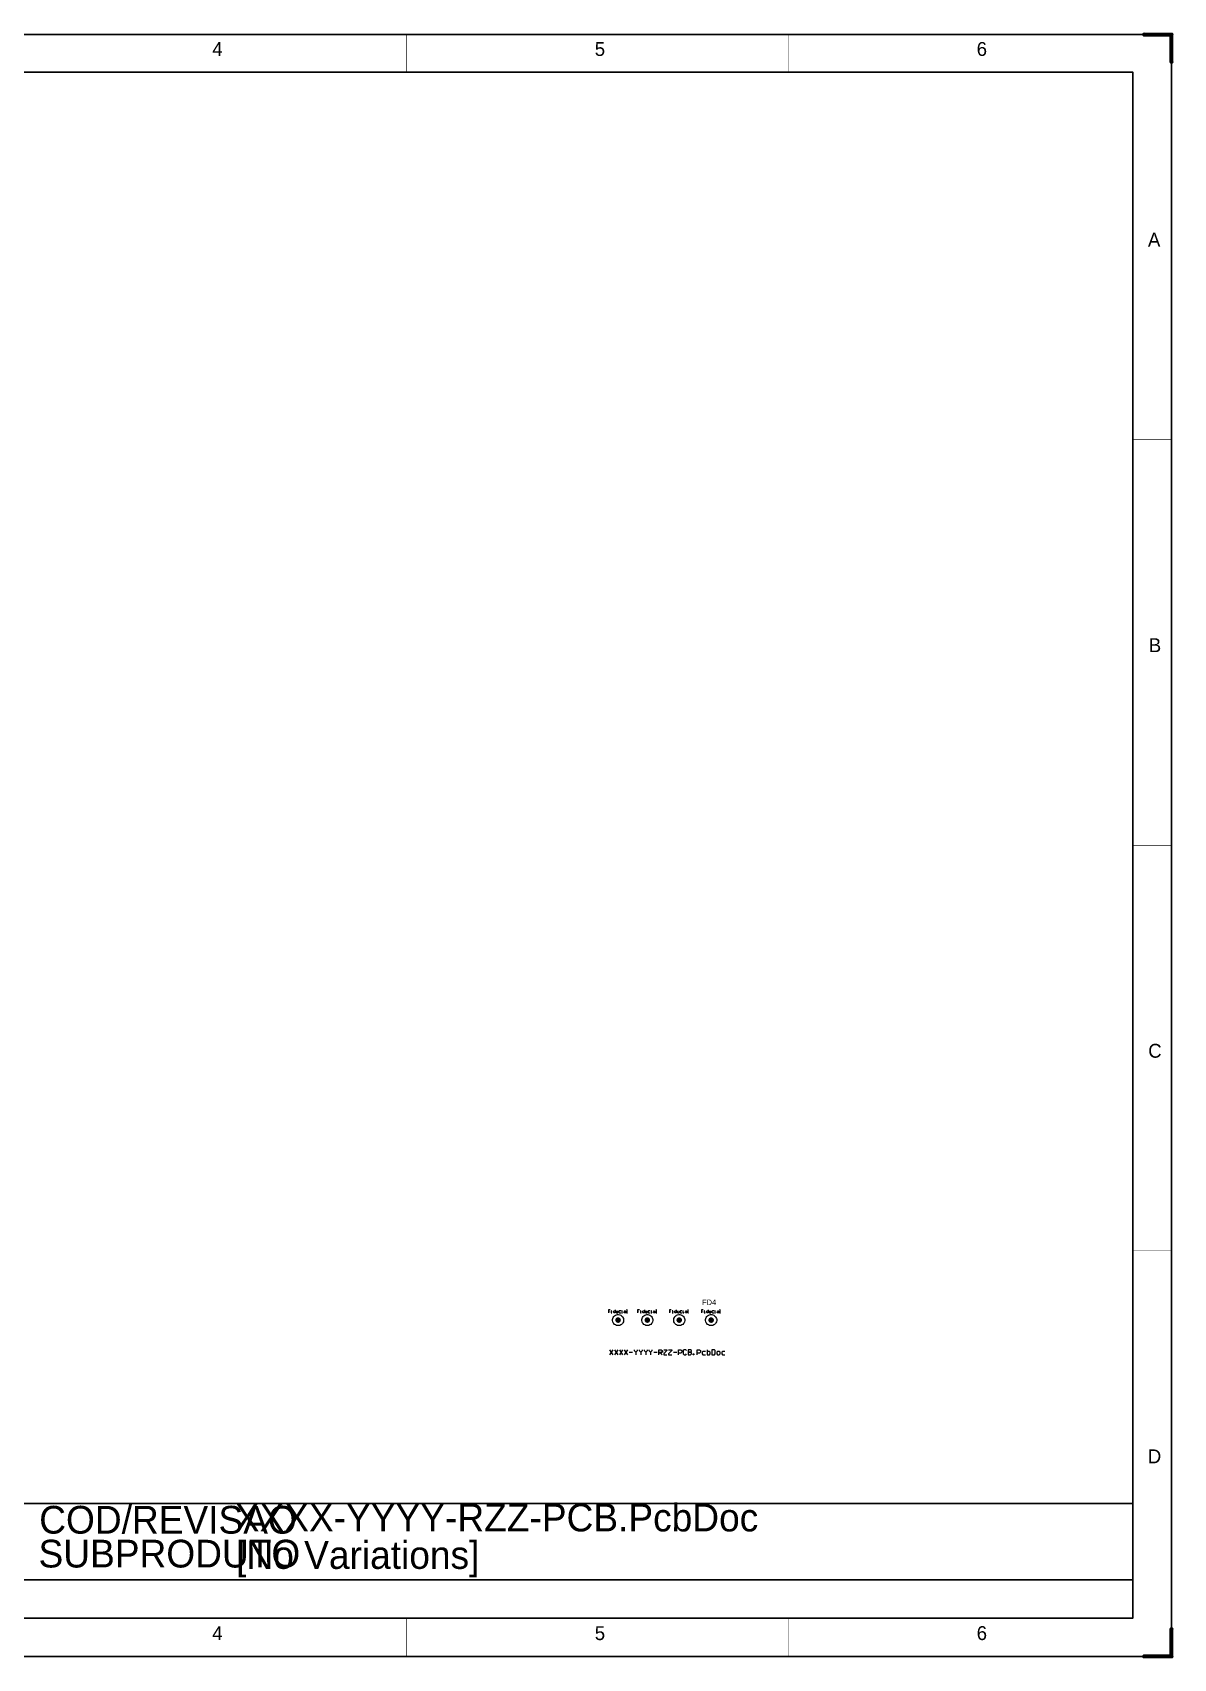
# Model space of a CAD drawing. Header units: millimetres. Extents: x 7 to 23.6, y 5 to 16.7.
# Drawn here: x 15.33 to 23.55, y 4.99 to 16.7 of the extents above; entities that cross this region are included whole.
import ezdxf

# ---------------------------------------------------------------- set-up
doc = ezdxf.new("R2010")
doc.units = ezdxf.units.MM
doc.header["$MEASUREMENT"] = 0
for name, color, linetype in [('Mechanical10', 56, 'Continuous'), ('Mechanical11', 56, 'Continuous'), ('Mechanical15', 56, 'Continuous'), ('TopLayer', 1, 'Continuous'), ('TopOverlay', 2, 'Continuous')]:
    doc.layers.add(name, color=color, linetype=linetype)

# ---------------------------------------------------------------- blocks, each defined once
blk = doc.blocks.new('MEC_RV_PCB_6')
at = {"layer": 'Mechanical15', "const_width": 0.00394}
for points in [[(-0.018, 0), (0.018, 0)], [(0, -0.018), (0, 0.018)]]:
    blk.add_lwpolyline(points, dxfattribs=at)
at = {"layer": 'Mechanical15', "const_width": 0.00197}
for points in [[(-0.019, 0, 1), (-0.017, 0, 1)], [(-0.001, 0.018, 1), (0.001, 0.018, 1)], [(0.017, 0, 1), (0.019, 0, 1)], [(-0.001, -0.018, 1), (0.001, -0.018, 1)]]:
    blk.add_lwpolyline(points, format="xyb", close=True, dxfattribs=at)
at = {"layer": 'TopOverlay'}
for p, q in [((-0.374, 0.016), (-0.35, -0.02)), ((-0.35, 0.016), (-0.374, -0.02)), ((-0.339, 0.016), (-0.315, -0.02)), ((-0.315, 0.016), (-0.339, -0.02)), ((-0.303, 0.016), (-0.28, -0.02)), ((-0.28, 0.016), (-0.303, -0.02)), ((-0.268, 0.016), (-0.244, -0.02)), ((-0.244, 0.016), (-0.268, -0.02)), ((-0.197, 0.016), (-0.197, 0.01)), ((-0.197, 0.01), (-0.185, -0.002)), ((-0.185, -0.002), (-0.173, 0.01)), ((-0.173, 0.01), (-0.173, 0.016)), ((-0.161, 0.016), (-0.161, 0.01)), ((-0.161, 0.01), (-0.15, -0.002)), ((-0.15, -0.002), (-0.138, 0.01)), ((-0.138, 0.01), (-0.138, 0.016)), ((-0.126, 0.016), (-0.126, 0.01)), ((-0.126, 0.01), (-0.114, -0.002)), ((-0.114, -0.002), (-0.102, 0.01)), ((-0.102, 0.01), (-0.102, 0.016)), ((-0.091, 0.016), (-0.091, 0.01)), ((-0.091, 0.01), (-0.079, -0.002)), ((-0.079, -0.002), (-0.067, 0.01)), ((-0.067, 0.01), (-0.067, 0.016)), ((-0.02, -0.02), (-0.02, 0.016)), ((-0.02, 0.016), (-0.002, 0.016)), ((-0.002, 0.016), (0.004, 0.01)), ((0.004, 0.01), (0.004, -0.002)), ((0.016, 0.016), (0.039, 0.016)), ((0.039, 0.01), (0.016, -0.014)), ((0.039, 0.016), (0.039, 0.01)), ((0.051, 0.016), (0.075, 0.016)), ((0.075, 0.01), (0.051, -0.014)), ((0.075, 0.016), (0.075, 0.01)), ((0.122, -0.02), (0.122, 0.016)), ((0.122, 0.016), (0.14, 0.016)), ((0.14, 0.016), (0.146, 0.01)), ((0.146, 0.01), (0.146, -0.002)), ((0.163, 0.016), (0.157, 0.01)), ((0.157, 0.01), (0.157, -0.014)), ((0.175, 0.016), (0.163, 0.016)), ((0.181, 0.01), (0.175, 0.016)), ((0.193, 0.016), (0.193, -0.02)), ((0.21, 0.016), (0.193, 0.016)), ((0.216, 0.01), (0.21, 0.016)), ((0.21, -0.002), (0.216, 0.004)), ((0.216, 0.004), (0.216, 0.01)), ((0.258, -0.02), (0.258, 0.016)), ((0.258, 0.016), (0.275, 0.016)), ((0.275, 0.016), (0.281, 0.01)), ((0.281, 0.01), (0.281, -0.002)), ((0.299, 0.004), (0.293, -0.002)), ((0.317, 0.004), (0.299, 0.004)), ((0.329, 0.016), (0.329, -0.02)), ((0.346, 0.004), (0.329, 0.004)), ((0.352, -0.002), (0.346, 0.004)), ((0.364, 0.016), (0.364, -0.02)), ((0.382, 0.016), (0.364, 0.016)), ((0.388, 0.01), (0.382, 0.016)), ((0.388, -0.014), (0.388, 0.01)), ((0.405, 0.004), (0.399, -0.002)), ((0.417, 0.004), (0.405, 0.004)), ((0.423, -0.002), (0.417, 0.004)), ((0.441, 0.004), (0.435, -0.002)), ((0.458, 0.004), (0.441, 0.004)), ((-0.232, -0.002), (-0.209, -0.002)), ((-0.185, -0.002), (-0.185, -0.02)), ((-0.15, -0.002), (-0.15, -0.02)), ((-0.114, -0.002), (-0.114, -0.02)), ((-0.079, -0.002), (-0.079, -0.02)), ((-0.055, -0.002), (-0.032, -0.002)), ((-0.002, -0.008), (-0.02, -0.008)), ((-0.008, -0.008), (0.004, -0.02)), ((0.004, -0.002), (-0.002, -0.008)), ((0.016, -0.014), (0.016, -0.02)), ((0.016, -0.02), (0.039, -0.02)), ((0.051, -0.014), (0.051, -0.02)), ((0.051, -0.02), (0.075, -0.02)), ((0.086, -0.002), (0.11, -0.002)), ((0.14, -0.008), (0.122, -0.008)), ((0.146, -0.002), (0.14, -0.008)), ((0.157, -0.014), (0.163, -0.02)), ((0.163, -0.02), (0.175, -0.02)), ((0.175, -0.02), (0.181, -0.014)), ((0.21, -0.002), (0.193, -0.002)), ((0.193, -0.002), (0.21, -0.002)), ((0.193, -0.02), (0.21, -0.02)), ((0.216, -0.008), (0.21, -0.002)), ((0.21, -0.02), (0.216, -0.014)), ((0.216, -0.014), (0.216, -0.008)), ((0.228, -0.02), (0.228, -0.014)), ((0.228, -0.014), (0.234, -0.014)), ((0.234, -0.02), (0.228, -0.02)), ((0.234, -0.014), (0.234, -0.02)), ((0.275, -0.008), (0.258, -0.008)), ((0.281, -0.002), (0.275, -0.008)), ((0.293, -0.002), (0.293, -0.014)), ((0.293, -0.014), (0.299, -0.02)), ((0.299, -0.02), (0.317, -0.02)), ((0.329, -0.02), (0.346, -0.02)), ((0.346, -0.02), (0.352, -0.014)), ((0.352, -0.008), (0.352, -0.002)), ((0.352, -0.014), (0.352, -0.008)), ((0.364, -0.02), (0.382, -0.02)), ((0.382, -0.02), (0.388, -0.014)), ((0.399, -0.002), (0.399, -0.014)), ((0.399, -0.014), (0.405, -0.02)), ((0.405, -0.02), (0.417, -0.02)), ((0.417, -0.02), (0.423, -0.014)), ((0.423, -0.014), (0.423, -0.002)), ((0.435, -0.002), (0.435, -0.014)), ((0.435, -0.014), (0.441, -0.02)), ((0.441, -0.02), (0.458, -0.02))]:
    blk.add_line(p, q, dxfattribs=at)
blk = doc.blocks.new('MEC_SMD_FD_R0_5K1_MR_7')
at = {"layer": 'Mechanical11'}
for p, q in [((-0.057, 0.073), (-0.07, 0.073)), ((-0.07, 0.073), (-0.07, 0.063)), ((-0.07, 0.063), (-0.063, 0.063)), ((-0.063, 0.063), (-0.07, 0.063)), ((-0.07, 0.063), (-0.07, 0.053)), ((-0.047, 0.066), (-0.05, 0.066)), ((-0.05, 0.053), (-0.044, 0.053)), ((-0.047, 0.053), (-0.047, 0.066)), ((-0.044, 0.053), (-0.047, 0.053)), ((-0.034, 0.063), (-0.031, 0.066)), ((-0.034, 0.056), (-0.034, 0.063)), ((-0.031, 0.053), (-0.034, 0.056)), ((-0.031, 0.066), (-0.021, 0.066)), ((-0.021, 0.053), (-0.031, 0.053)), ((-0.021, 0.073), (-0.021, 0.053)), ((-0.014, 0.066), (-0.014, 0.056)), ((-0.014, 0.056), (-0.011, 0.053)), ((-0.011, 0.053), (-0.001, 0.053)), ((-0.001, 0.053), (-0.001, 0.066)), ((0.009, 0.066), (0.006, 0.063)), ((0.006, 0.063), (0.006, 0.056)), ((0.006, 0.056), (0.009, 0.053)), ((0.019, 0.066), (0.009, 0.066)), ((0.009, 0.053), (0.019, 0.053)), ((0.029, 0.066), (0.025, 0.066)), ((0.025, 0.053), (0.032, 0.053)), ((0.029, 0.053), (0.029, 0.066)), ((0.032, 0.053), (0.029, 0.053)), ((0.042, 0.056), (0.045, 0.06)), ((0.045, 0.053), (0.042, 0.056)), ((0.045, 0.066), (0.051, 0.066)), ((0.045, 0.06), (0.055, 0.06)), ((0.055, 0.053), (0.045, 0.053)), ((0.051, 0.066), (0.055, 0.063)), ((0.055, 0.063), (0.055, 0.053)), ((0.065, 0.073), (0.061, 0.073)), ((0.061, 0.053), (0.068, 0.053)), ((0.065, 0.053), (0.065, 0.073)), ((0.068, 0.053), (0.065, 0.053))]:
    blk.add_line(p, q, dxfattribs=at)
for points, const_width in [([(0.01, 0, 1), (-0.01, 0, 1)], 0.02), ([(-0.015, 0, 1), (-0.005, 0, 1)], 0.01), ([(0.005, 0, 1), (0.015, 0, 1)], 0.01)]:
    blk.add_lwpolyline(points, format="xyb", close=True, dxfattribs=dict(at, const_width=const_width))
at = {"layer": 'Mechanical15'}
for points, const_width in [([(0.04, 0, 1), (-0.04, 0, 1)], 0.00252), ([(-0.041, 0, 1), (-0.039, 0, 1)], 0.00126), ([(-0.019, 0, 1), (-0.017, 0, 1)], 0.00197), ([(-0.001, 0.018, 1), (0.001, 0.018, 1)], 0.00197), ([(0.017, 0, 1), (0.019, 0, 1)], 0.00197), ([(0.039, 0, 1), (0.041, 0, 1)], 0.00126), ([(-0.001, -0.018, 1), (0.001, -0.018, 1)], 0.00197)]:
    blk.add_lwpolyline(points, format="xyb", close=True, dxfattribs=dict(at, const_width=const_width))
at = {"layer": 'Mechanical15', "const_width": 0.00394}
for points in [[(-0.018, 0), (0.018, 0)], [(0, -0.018), (0, 0.018)]]:
    blk.add_lwpolyline(points, dxfattribs=at)
at = {"layer": 'TopLayer'}
for p, q in [((-0.04, 0.004), (-0.038, 0.012)), ((-0.04, 0), (-0.04, 0.004)), ((-0.038, 0.012), (-0.035, 0.019)), ((-0.035, 0.019), (-0.031, 0.025)), ((-0.031, 0.025), (-0.025, 0.031)), ((-0.025, 0.031), (-0.019, 0.035)), ((-0.019, 0.035), (-0.012, 0.038)), ((-0.012, 0.038), (-0.004, 0.04)), ((-0.004, 0.04), (0, 0.04)), ((0, 0.04), (0, 0.04)), ((0, 0.04), (0.004, 0.04)), ((0.004, 0.04), (0.012, 0.038)), ((0.012, 0.038), (0.019, 0.035)), ((0.019, 0.035), (0.025, 0.031)), ((0.025, 0.031), (0.031, 0.025)), ((0.031, 0.025), (0.035, 0.019)), ((0.035, 0.019), (0.038, 0.012)), ((0.038, 0.012), (0.04, 0.004)), ((0.04, 0.004), (0.04, 0)), ((-0.04, 0), (-0.04, 0)), ((-0.04, -0.004), (-0.04, 0)), ((-0.038, -0.012), (-0.04, -0.004)), ((-0.035, -0.019), (-0.038, -0.012)), ((-0.031, -0.025), (-0.035, -0.019)), ((-0.025, -0.031), (-0.031, -0.025)), ((-0.019, -0.035), (-0.025, -0.031)), ((-0.012, -0.038), (-0.019, -0.035)), ((-0.004, -0.04), (-0.012, -0.038)), ((0, -0.04), (-0.004, -0.04)), ((0.004, -0.04), (0, -0.04)), ((0, -0.04), (0, -0.04)), ((0.012, -0.038), (0.004, -0.04)), ((0.019, -0.035), (0.012, -0.038)), ((0.025, -0.031), (0.019, -0.035)), ((0.031, -0.025), (0.025, -0.031)), ((0.035, -0.019), (0.031, -0.025)), ((0.038, -0.012), (0.035, -0.019)), ((0.04, -0.004), (0.038, -0.012)), ((0.04, 0), (0.04, 0)), ((0.04, 0), (0.04, -0.004))]:
    blk.add_line(p, q, dxfattribs=at)
for points, const_width in [([(0.01, 0, 1), (-0.01, 0, 1)], 0.02), ([(-0.015, 0, 1), (-0.005, 0, 1)], 0.01), ([(0.005, 0, 1), (0.015, 0, 1)], 0.01)]:
    blk.add_lwpolyline(points, format="xyb", close=True, dxfattribs=dict(at, const_width=const_width))
blk = doc.blocks.new('MEC_SMD_FD_R0_5K1_MR_8')
at = {"layer": 'Mechanical11'}
for p, q in [((-0.057, 0.073), (-0.07, 0.073)), ((-0.07, 0.073), (-0.07, 0.063)), ((-0.07, 0.063), (-0.063, 0.063)), ((-0.063, 0.063), (-0.07, 0.063)), ((-0.07, 0.063), (-0.07, 0.053)), ((-0.047, 0.066), (-0.05, 0.066)), ((-0.05, 0.053), (-0.044, 0.053)), ((-0.047, 0.053), (-0.047, 0.066)), ((-0.044, 0.053), (-0.047, 0.053)), ((-0.034, 0.063), (-0.031, 0.066)), ((-0.034, 0.056), (-0.034, 0.063)), ((-0.031, 0.053), (-0.034, 0.056)), ((-0.031, 0.066), (-0.021, 0.066)), ((-0.021, 0.053), (-0.031, 0.053)), ((-0.021, 0.073), (-0.021, 0.053)), ((-0.014, 0.066), (-0.014, 0.056)), ((-0.014, 0.056), (-0.011, 0.053)), ((-0.011, 0.053), (-0.001, 0.053)), ((-0.001, 0.053), (-0.001, 0.066)), ((0.009, 0.066), (0.006, 0.063)), ((0.006, 0.063), (0.006, 0.056)), ((0.006, 0.056), (0.009, 0.053)), ((0.019, 0.066), (0.009, 0.066)), ((0.009, 0.053), (0.019, 0.053)), ((0.029, 0.066), (0.025, 0.066)), ((0.025, 0.053), (0.032, 0.053)), ((0.029, 0.053), (0.029, 0.066)), ((0.032, 0.053), (0.029, 0.053)), ((0.042, 0.056), (0.045, 0.06)), ((0.045, 0.053), (0.042, 0.056)), ((0.045, 0.066), (0.051, 0.066)), ((0.045, 0.06), (0.055, 0.06)), ((0.055, 0.053), (0.045, 0.053)), ((0.051, 0.066), (0.055, 0.063)), ((0.055, 0.063), (0.055, 0.053)), ((0.065, 0.073), (0.061, 0.073)), ((0.061, 0.053), (0.068, 0.053)), ((0.065, 0.053), (0.065, 0.073)), ((0.068, 0.053), (0.065, 0.053))]:
    blk.add_line(p, q, dxfattribs=at)
for points, const_width in [([(0.01, 0, 1), (-0.01, 0, 1)], 0.02), ([(-0.015, 0, 1), (-0.005, 0, 1)], 0.01), ([(0.005, 0, 1), (0.015, 0, 1)], 0.01)]:
    blk.add_lwpolyline(points, format="xyb", close=True, dxfattribs=dict(at, const_width=const_width))
at = {"layer": 'Mechanical15'}
for points, const_width in [([(0.04, 0, 1), (-0.04, 0, 1)], 0.00252), ([(-0.041, 0, 1), (-0.039, 0, 1)], 0.00126), ([(-0.019, 0, 1), (-0.017, 0, 1)], 0.00197), ([(-0.001, 0.018, 1), (0.001, 0.018, 1)], 0.00197), ([(0.017, 0, 1), (0.019, 0, 1)], 0.00197), ([(0.039, 0, 1), (0.041, 0, 1)], 0.00126), ([(-0.001, -0.018, 1), (0.001, -0.018, 1)], 0.00197)]:
    blk.add_lwpolyline(points, format="xyb", close=True, dxfattribs=dict(at, const_width=const_width))
at = {"layer": 'Mechanical15', "const_width": 0.00394}
for points in [[(-0.018, 0), (0.018, 0)], [(0, -0.018), (0, 0.018)]]:
    blk.add_lwpolyline(points, dxfattribs=at)
at = {"layer": 'TopLayer'}
for p, q in [((-0.04, 0.004), (-0.038, 0.012)), ((-0.04, 0), (-0.04, 0.004)), ((-0.038, 0.012), (-0.035, 0.019)), ((-0.035, 0.019), (-0.031, 0.025)), ((-0.031, 0.025), (-0.025, 0.031)), ((-0.025, 0.031), (-0.019, 0.035)), ((-0.019, 0.035), (-0.012, 0.038)), ((-0.012, 0.038), (-0.004, 0.04)), ((-0.004, 0.04), (0, 0.04)), ((0, 0.04), (0, 0.04)), ((0, 0.04), (0.004, 0.04)), ((0.004, 0.04), (0.012, 0.038)), ((0.012, 0.038), (0.019, 0.035)), ((0.019, 0.035), (0.025, 0.031)), ((0.025, 0.031), (0.031, 0.025)), ((0.031, 0.025), (0.035, 0.019)), ((0.035, 0.019), (0.038, 0.012)), ((0.038, 0.012), (0.04, 0.004)), ((0.04, 0.004), (0.04, 0)), ((-0.04, 0), (-0.04, 0)), ((-0.04, -0.004), (-0.04, 0)), ((-0.038, -0.012), (-0.04, -0.004)), ((-0.035, -0.019), (-0.038, -0.012)), ((-0.031, -0.025), (-0.035, -0.019)), ((-0.025, -0.031), (-0.031, -0.025)), ((-0.019, -0.035), (-0.025, -0.031)), ((-0.012, -0.038), (-0.019, -0.035)), ((-0.004, -0.04), (-0.012, -0.038)), ((0, -0.04), (-0.004, -0.04)), ((0.004, -0.04), (0, -0.04)), ((0, -0.04), (0, -0.04)), ((0.012, -0.038), (0.004, -0.04)), ((0.019, -0.035), (0.012, -0.038)), ((0.025, -0.031), (0.019, -0.035)), ((0.031, -0.025), (0.025, -0.031)), ((0.035, -0.019), (0.031, -0.025)), ((0.038, -0.012), (0.035, -0.019)), ((0.04, -0.004), (0.038, -0.012)), ((0.04, 0), (0.04, 0)), ((0.04, 0), (0.04, -0.004))]:
    blk.add_line(p, q, dxfattribs=at)
for points, const_width in [([(0.01, 0, 1), (-0.01, 0, 1)], 0.02), ([(-0.015, 0, 1), (-0.005, 0, 1)], 0.01), ([(0.005, 0, 1), (0.015, 0, 1)], 0.01)]:
    blk.add_lwpolyline(points, format="xyb", close=True, dxfattribs=dict(at, const_width=const_width))
blk = doc.blocks.new('MEC_SMD_FD_R0_5K1_MR_9')
at = {"layer": 'Mechanical11'}
for p, q in [((-0.057, 0.073), (-0.07, 0.073)), ((-0.07, 0.073), (-0.07, 0.063)), ((-0.07, 0.063), (-0.063, 0.063)), ((-0.063, 0.063), (-0.07, 0.063)), ((-0.07, 0.063), (-0.07, 0.053)), ((-0.047, 0.066), (-0.05, 0.066)), ((-0.05, 0.053), (-0.044, 0.053)), ((-0.047, 0.053), (-0.047, 0.066)), ((-0.044, 0.053), (-0.047, 0.053)), ((-0.034, 0.063), (-0.031, 0.066)), ((-0.034, 0.056), (-0.034, 0.063)), ((-0.031, 0.053), (-0.034, 0.056)), ((-0.031, 0.066), (-0.021, 0.066)), ((-0.021, 0.053), (-0.031, 0.053)), ((-0.021, 0.073), (-0.021, 0.053)), ((-0.014, 0.066), (-0.014, 0.056)), ((-0.014, 0.056), (-0.011, 0.053)), ((-0.011, 0.053), (-0.001, 0.053)), ((-0.001, 0.053), (-0.001, 0.066)), ((0.009, 0.066), (0.006, 0.063)), ((0.006, 0.063), (0.006, 0.056)), ((0.006, 0.056), (0.009, 0.053)), ((0.019, 0.066), (0.009, 0.066)), ((0.009, 0.053), (0.019, 0.053)), ((0.029, 0.066), (0.025, 0.066)), ((0.025, 0.053), (0.032, 0.053)), ((0.029, 0.053), (0.029, 0.066)), ((0.032, 0.053), (0.029, 0.053)), ((0.042, 0.056), (0.045, 0.06)), ((0.045, 0.053), (0.042, 0.056)), ((0.045, 0.066), (0.051, 0.066)), ((0.045, 0.06), (0.055, 0.06)), ((0.055, 0.053), (0.045, 0.053)), ((0.051, 0.066), (0.055, 0.063)), ((0.055, 0.063), (0.055, 0.053)), ((0.065, 0.073), (0.061, 0.073)), ((0.061, 0.053), (0.068, 0.053)), ((0.065, 0.053), (0.065, 0.073)), ((0.068, 0.053), (0.065, 0.053))]:
    blk.add_line(p, q, dxfattribs=at)
for points, const_width in [([(0.01, 0, 1), (-0.01, 0, 1)], 0.02), ([(-0.015, 0, 1), (-0.005, 0, 1)], 0.01), ([(0.005, 0, 1), (0.015, 0, 1)], 0.01)]:
    blk.add_lwpolyline(points, format="xyb", close=True, dxfattribs=dict(at, const_width=const_width))
at = {"layer": 'Mechanical15'}
for points, const_width in [([(0.04, 0, 1), (-0.04, 0, 1)], 0.00252), ([(-0.041, 0, 1), (-0.039, 0, 1)], 0.00126), ([(-0.019, 0, 1), (-0.017, 0, 1)], 0.00197), ([(-0.001, 0.018, 1), (0.001, 0.018, 1)], 0.00197), ([(0.017, 0, 1), (0.019, 0, 1)], 0.00197), ([(0.039, 0, 1), (0.041, 0, 1)], 0.00126), ([(-0.001, -0.018, 1), (0.001, -0.018, 1)], 0.00197)]:
    blk.add_lwpolyline(points, format="xyb", close=True, dxfattribs=dict(at, const_width=const_width))
at = {"layer": 'Mechanical15', "const_width": 0.00394}
for points in [[(-0.018, 0), (0.018, 0)], [(0, -0.018), (0, 0.018)]]:
    blk.add_lwpolyline(points, dxfattribs=at)
at = {"layer": 'TopLayer'}
for p, q in [((-0.04, 0.004), (-0.038, 0.012)), ((-0.04, 0), (-0.04, 0.004)), ((-0.038, 0.012), (-0.035, 0.019)), ((-0.035, 0.019), (-0.031, 0.025)), ((-0.031, 0.025), (-0.025, 0.031)), ((-0.025, 0.031), (-0.019, 0.035)), ((-0.019, 0.035), (-0.012, 0.038)), ((-0.012, 0.038), (-0.004, 0.04)), ((-0.004, 0.04), (0, 0.04)), ((0, 0.04), (0, 0.04)), ((0, 0.04), (0.004, 0.04)), ((0.004, 0.04), (0.012, 0.038)), ((0.012, 0.038), (0.019, 0.035)), ((0.019, 0.035), (0.025, 0.031)), ((0.025, 0.031), (0.031, 0.025)), ((0.031, 0.025), (0.035, 0.019)), ((0.035, 0.019), (0.038, 0.012)), ((0.038, 0.012), (0.04, 0.004)), ((0.04, 0.004), (0.04, 0)), ((-0.04, 0), (-0.04, 0)), ((-0.04, -0.004), (-0.04, 0)), ((-0.038, -0.012), (-0.04, -0.004)), ((-0.035, -0.019), (-0.038, -0.012)), ((-0.031, -0.025), (-0.035, -0.019)), ((-0.025, -0.031), (-0.031, -0.025)), ((-0.019, -0.035), (-0.025, -0.031)), ((-0.012, -0.038), (-0.019, -0.035)), ((-0.004, -0.04), (-0.012, -0.038)), ((0, -0.04), (-0.004, -0.04)), ((0.004, -0.04), (0, -0.04)), ((0, -0.04), (0, -0.04)), ((0.012, -0.038), (0.004, -0.04)), ((0.019, -0.035), (0.012, -0.038)), ((0.025, -0.031), (0.019, -0.035)), ((0.031, -0.025), (0.025, -0.031)), ((0.035, -0.019), (0.031, -0.025)), ((0.038, -0.012), (0.035, -0.019)), ((0.04, -0.004), (0.038, -0.012)), ((0.04, 0), (0.04, 0)), ((0.04, 0), (0.04, -0.004))]:
    blk.add_line(p, q, dxfattribs=at)
for points, const_width in [([(0.01, 0, 1), (-0.01, 0, 1)], 0.02), ([(-0.015, 0, 1), (-0.005, 0, 1)], 0.01), ([(0.005, 0, 1), (0.015, 0, 1)], 0.01)]:
    blk.add_lwpolyline(points, format="xyb", close=True, dxfattribs=dict(at, const_width=const_width))
blk = doc.blocks.new('MEC_SMD_FD_R0_5K1_MR_10')
at = {"layer": 'Mechanical11'}
for p, q in [((-0.057, 0.073), (-0.07, 0.073)), ((-0.07, 0.073), (-0.07, 0.063)), ((-0.07, 0.063), (-0.063, 0.063)), ((-0.063, 0.063), (-0.07, 0.063)), ((-0.07, 0.063), (-0.07, 0.053)), ((-0.047, 0.066), (-0.05, 0.066)), ((-0.05, 0.053), (-0.044, 0.053)), ((-0.047, 0.053), (-0.047, 0.066)), ((-0.044, 0.053), (-0.047, 0.053)), ((-0.034, 0.063), (-0.031, 0.066)), ((-0.034, 0.056), (-0.034, 0.063)), ((-0.031, 0.053), (-0.034, 0.056)), ((-0.031, 0.066), (-0.021, 0.066)), ((-0.021, 0.053), (-0.031, 0.053)), ((-0.021, 0.073), (-0.021, 0.053)), ((-0.014, 0.066), (-0.014, 0.056)), ((-0.014, 0.056), (-0.011, 0.053)), ((-0.011, 0.053), (-0.001, 0.053)), ((-0.001, 0.053), (-0.001, 0.066)), ((0.009, 0.066), (0.006, 0.063)), ((0.006, 0.063), (0.006, 0.056)), ((0.006, 0.056), (0.009, 0.053)), ((0.019, 0.066), (0.009, 0.066)), ((0.009, 0.053), (0.019, 0.053)), ((0.029, 0.066), (0.025, 0.066)), ((0.025, 0.053), (0.032, 0.053)), ((0.029, 0.053), (0.029, 0.066)), ((0.032, 0.053), (0.029, 0.053)), ((0.042, 0.056), (0.045, 0.06)), ((0.045, 0.053), (0.042, 0.056)), ((0.045, 0.066), (0.051, 0.066)), ((0.045, 0.06), (0.055, 0.06)), ((0.055, 0.053), (0.045, 0.053)), ((0.051, 0.066), (0.055, 0.063)), ((0.055, 0.063), (0.055, 0.053)), ((0.065, 0.073), (0.061, 0.073)), ((0.061, 0.053), (0.068, 0.053)), ((0.065, 0.053), (0.065, 0.073)), ((0.068, 0.053), (0.065, 0.053))]:
    blk.add_line(p, q, dxfattribs=at)
for points, const_width in [([(0.01, 0, 1), (-0.01, 0, 1)], 0.02), ([(-0.015, 0, 1), (-0.005, 0, 1)], 0.01), ([(0.005, 0, 1), (0.015, 0, 1)], 0.01)]:
    blk.add_lwpolyline(points, format="xyb", close=True, dxfattribs=dict(at, const_width=const_width))
at = {"layer": 'Mechanical15'}
for points, const_width in [([(0.04, 0, 1), (-0.04, 0, 1)], 0.00252), ([(-0.041, 0, 1), (-0.039, 0, 1)], 0.00126), ([(-0.019, 0, 1), (-0.017, 0, 1)], 0.00197), ([(-0.001, 0.018, 1), (0.001, 0.018, 1)], 0.00197), ([(0.017, 0, 1), (0.019, 0, 1)], 0.00197), ([(0.039, 0, 1), (0.041, 0, 1)], 0.00126), ([(-0.001, -0.018, 1), (0.001, -0.018, 1)], 0.00197)]:
    blk.add_lwpolyline(points, format="xyb", close=True, dxfattribs=dict(at, const_width=const_width))
at = {"layer": 'Mechanical15', "const_width": 0.00394}
for points in [[(-0.018, 0), (0.018, 0)], [(0, -0.018), (0, 0.018)]]:
    blk.add_lwpolyline(points, dxfattribs=at)
at = {"layer": 'TopLayer'}
for p, q in [((-0.04, 0.004), (-0.038, 0.012)), ((-0.04, 0), (-0.04, 0.004)), ((-0.038, 0.012), (-0.035, 0.019)), ((-0.035, 0.019), (-0.031, 0.025)), ((-0.031, 0.025), (-0.025, 0.031)), ((-0.025, 0.031), (-0.019, 0.035)), ((-0.019, 0.035), (-0.012, 0.038)), ((-0.012, 0.038), (-0.004, 0.04)), ((-0.004, 0.04), (0, 0.04)), ((0, 0.04), (0, 0.04)), ((0, 0.04), (0.004, 0.04)), ((0.004, 0.04), (0.012, 0.038)), ((0.012, 0.038), (0.019, 0.035)), ((0.019, 0.035), (0.025, 0.031)), ((0.025, 0.031), (0.031, 0.025)), ((0.031, 0.025), (0.035, 0.019)), ((0.035, 0.019), (0.038, 0.012)), ((0.038, 0.012), (0.04, 0.004)), ((0.04, 0.004), (0.04, 0)), ((-0.04, 0), (-0.04, 0)), ((-0.04, -0.004), (-0.04, 0)), ((-0.038, -0.012), (-0.04, -0.004)), ((-0.035, -0.019), (-0.038, -0.012)), ((-0.031, -0.025), (-0.035, -0.019)), ((-0.025, -0.031), (-0.031, -0.025)), ((-0.019, -0.035), (-0.025, -0.031)), ((-0.012, -0.038), (-0.019, -0.035)), ((-0.004, -0.04), (-0.012, -0.038)), ((0, -0.04), (-0.004, -0.04)), ((0.004, -0.04), (0, -0.04)), ((0, -0.04), (0, -0.04)), ((0.012, -0.038), (0.004, -0.04)), ((0.019, -0.035), (0.012, -0.038)), ((0.025, -0.031), (0.019, -0.035)), ((0.031, -0.025), (0.025, -0.031)), ((0.035, -0.019), (0.031, -0.025)), ((0.038, -0.012), (0.035, -0.019)), ((0.04, -0.004), (0.038, -0.012)), ((0.04, 0), (0.04, 0)), ((0.04, 0), (0.04, -0.004))]:
    blk.add_line(p, q, dxfattribs=at)
for points, const_width in [([(0.01, 0, 1), (-0.01, 0, 1)], 0.02), ([(-0.015, 0, 1), (-0.005, 0, 1)], 0.01), ([(0.005, 0, 1), (0.015, 0, 1)], 0.01)]:
    blk.add_lwpolyline(points, format="xyb", close=True, dxfattribs=dict(at, const_width=const_width))

msp = doc.modelspace()

# ---------------------------------------------------------------- linework, layer by layer
at = {"layer": 'Mechanical10'}
for points, const_width in [([(7, 16.69), (23.54, 16.69)], 0.0118), ([(7, 16.693), (23.535, 16.693)], 0.00394), ([(18.024, 16.417), (18.024, 16.693)], 0.0039), ([(20.78, 16.417), (20.78, 16.693)], 0.0039), ([(23.342, 16.689), (23.539, 16.689)], 0.0295), ([(23.539, 16.492), (23.539, 16.689)], 0.0295), ([(23.54, 5), (23.54, 16.69)], 0.0118), ([(7.276, 16.417), (23.26, 16.417)], 0.0118), ([(23.26, 5.276), (23.26, 16.417)], 0.0118), ([(23.26, 13.77), (23.535, 13.77)], 0.0039), ([(23.26, 10.846), (23.535, 10.846)], 0.0039), ([(23.26, 7.923), (23.535, 7.923)], 0.0039), ([(7.276, 6.102), (23.26, 6.102)], 0.0118), ([(23.26, 5.488), (23.26, 5.846)], 0.0118), ([(7.276, 5.551), (23.26, 5.551)], 0.0118), ([(7.276, 5.276), (23.26, 5.276)], 0.0118), ([(14.05, 5.276), (18.417, 5.276)], 0.0118), ([(17.689, 5.276), (23.26, 5.276)], 0.0118), ([(18.024, 5), (18.024, 5.276)], 0.0039), ([(20.78, 5), (20.78, 5.276)], 0.0039), ([(23.539, 5), (23.539, 5.197)], 0.0295), ([(7, 5), (23.54, 5)], 0.0118), ([(7, 5), (23.535, 5)], 0.00394), ([(23.342, 5), (23.539, 5)], 0.0295)]:
    msp.add_lwpolyline(points, dxfattribs=dict(at, const_width=const_width))
for points, const_width in [([(18.023, 16.693, 1), (18.025, 16.693, 1)], 0.00195), ([(20.779, 16.693, 1), (20.781, 16.693, 1)], 0.00195), ([(23.335, 16.689, 1), (23.35, 16.689, 1)], 0.0147), ([(23.532, 16.689, 1), (23.547, 16.689, 1)], 0.0147), ([(23.532, 16.689, 1), (23.547, 16.689, 1)], 0.0147), ([(23.534, 16.693, 1), (23.536, 16.693, 1)], 0.00197), ([(23.537, 16.69, 1), (23.543, 16.69, 1)], 0.0059), ([(23.537, 16.69, 1), (23.543, 16.69, 1)], 0.0059), ([(18.023, 16.417, 1), (18.025, 16.417, 1)], 0.00195), ([(20.779, 16.417, 1), (20.781, 16.417, 1)], 0.00195), ([(23.257, 16.417, 1), (23.263, 16.417, 1)], 0.0059), ([(23.257, 16.417, 1), (23.263, 16.417, 1)], 0.0059), ([(23.532, 16.492, 1), (23.547, 16.492, 1)], 0.0147), ([(23.259, 13.77, 1), (23.261, 13.77, 1)], 0.00195), ([(23.534, 13.77, 1), (23.536, 13.77, 1)], 0.00195), ([(23.259, 10.846, 1), (23.261, 10.846, 1)], 0.00195), ([(23.534, 10.846, 1), (23.536, 10.846, 1)], 0.00195), ([(23.259, 7.923, 1), (23.261, 7.923, 1)], 0.00195), ([(23.534, 7.923, 1), (23.536, 7.923, 1)], 0.00195), ([(23.257, 6.102, 1), (23.263, 6.102, 1)], 0.0059), ([(23.257, 5.846, 1), (23.263, 5.846, 1)], 0.0059), ([(23.257, 5.551, 1), (23.263, 5.551, 1)], 0.0059), ([(23.257, 5.488, 1), (23.263, 5.488, 1)], 0.0059), ([(17.686, 5.276, 1), (17.692, 5.276, 1)], 0.0059), ([(18.023, 5.276, 1), (18.025, 5.276, 1)], 0.00195), ([(18.414, 5.276, 1), (18.42, 5.276, 1)], 0.0059), ([(20.779, 5.276, 1), (20.781, 5.276, 1)], 0.00195), ([(23.257, 5.276, 1), (23.263, 5.276, 1)], 0.0059), ([(23.257, 5.276, 1), (23.263, 5.276, 1)], 0.0059), ([(23.257, 5.276, 1), (23.263, 5.276, 1)], 0.0059), ([(23.532, 5.197, 1), (23.547, 5.197, 1)], 0.0147), ([(18.023, 5, 1), (18.025, 5, 1)], 0.00195), ([(20.779, 5, 1), (20.781, 5, 1)], 0.00195), ([(23.335, 5, 1), (23.35, 5, 1)], 0.0147), ([(23.532, 5, 1), (23.547, 5, 1)], 0.0147), ([(23.532, 5, 1), (23.547, 5, 1)], 0.0147), ([(23.534, 5, 1), (23.536, 5, 1)], 0.00197), ([(23.537, 5, 1), (23.543, 5, 1)], 0.0059), ([(23.537, 5, 1), (23.543, 5, 1)], 0.0059)]:
    msp.add_lwpolyline(points, format="xyb", close=True, dxfattribs=dict(at, const_width=const_width))

# ---------------------------------------------------------------- block references
for name, p in [('MEC_SMD_FD_R0_5K1_MR_10', (19.549, 7.424)), ('MEC_SMD_FD_R0_5K1_MR_9', (19.76, 7.424)), ('MEC_SMD_FD_R0_5K1_MR_8', (19.99, 7.424)), ('MEC_SMD_FD_R0_5K1_MR_7', (20.22, 7.424))]:
    msp.add_blockref(name, p)
at = {"rotation": 360}
msp.add_blockref('MEC_RV_PCB_6', (19.862, 7.194), dxfattribs=at)

# ---------------------------------------------------------------- texts
at = {"layer": 'Mechanical10'}
for s, height, p in [('4', 0.1, (16.623, 16.535)), ('5', 0.1, (19.381, 16.535)), ('6', 0.1, (22.135, 16.535)), ('A', 0.1, (23.37, 15.161)), ('B', 0.1, (23.376, 12.238)), ('C', 0.1, (23.372, 9.315)), ('D', 0.1, (23.369, 6.392)), ('COD/REVISAO', 0.2, (15.375, 5.885)), ('XXXX-YYYY-RZZ-PCB.PcbDoc', 0.2, (16.785, 5.901)), ('SUBPRODUTO', 0.2, (15.37, 5.641)), ('[No Variations]', 0.2, (16.795, 5.631)), ('4', 0.1, (16.623, 5.118)), ('5', 0.1, (19.381, 5.118)), ('6', 0.1, (22.135, 5.118))]:
    msp.add_text(s, height=height, dxfattribs=at).set_placement(p)
at = {"layer": 'TopOverlay'}
msp.add_text('FD4', height=0.04, dxfattribs=at).set_placement((20.155, 7.532))

doc.saveas('drawing.dxf')
